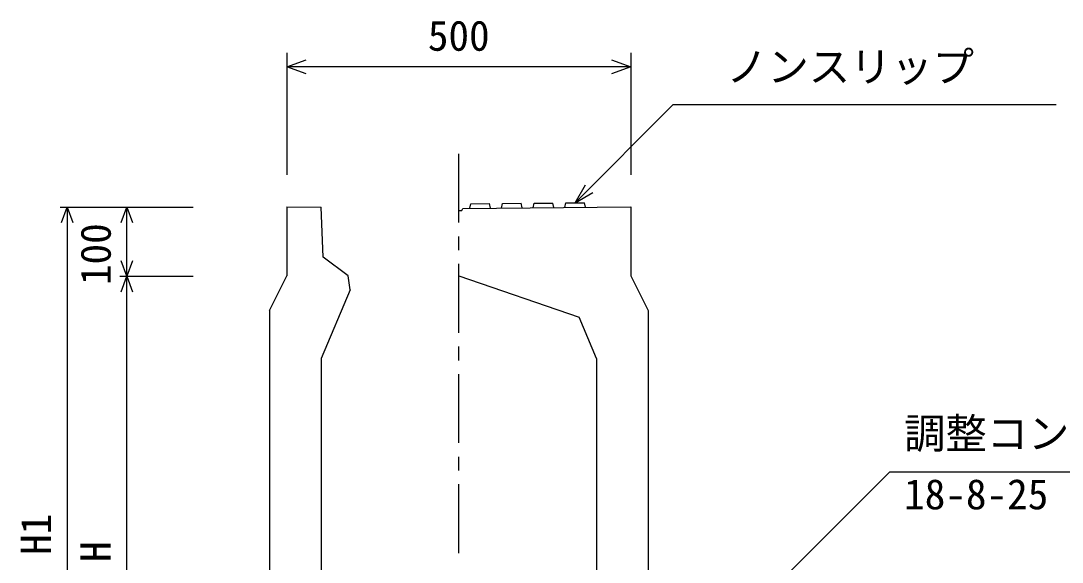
# Model space of a CAD drawing. Units: millimetres, scale not verified. Extents: x -16800 to 16800, y -5940 to 5940.
# Drawn here: x -13200 to -11687, y 3319 to 4104 of the extents above; entities that cross this region are included whole.
import ezdxf
from ezdxf.enums import TextEntityAlignment as Align

# ---------------------------------------------------------------- set-up
doc = ezdxf.new("R2010")
doc.units = ezdxf.units.MM
doc.header["$LTSCALE"] = 20
doc.linetypes.add('CHAIN1', pattern=[8, 5, -1, 1, -1])
for name, color, linetype, lineweight in [('0-0_DIM', 7, 'Continuous', 25), ('0-2_HATCH', 6, 'Continuous', 25), ('0-5_OUTLINE', 3, 'Continuous', 25)]:
    doc.layers.add(name, color=color, linetype=linetype, lineweight=lineweight)
doc.styles.add('ＭＳ ゴシック', font='')
doc.styles.get('ＭＳ ゴシック').set_extended_font_data('MS Gothic')

msp = doc.modelspace()

# ---------------------------------------------------------------- linework, layer by layer
at = {"layer": '0-0_DIM'}
for p, q in [((-12813.27, 4057.84), (-12813.27, 3881.1)), ((-12313.27, 4057.84), (-12313.27, 3881.1)), ((-12313.27, 4037.84), (-12813.27, 4037.84)), ((-12394.32, 3840.32), (-12252.1, 3982.53)), ((-11695.22, 3982.53), (-12252.1, 3982.53)), ((-12394.32, 3840.32), (-12379.32, 3866.3)), ((-12394.32, 3840.32), (-12368.33, 3855.32)), ((-13142.47, 3834.13), (-12949.13, 3834.13)), ((-13132.47, 3834.13), (-13132.47, 2884.13)), ((-13045.8, 3733.63), (-13045.8, 3834.13)), ((-13055.8, 3733.63), (-12949.13, 3733.63)), ((-13045.8, 2934.13), (-13045.8, 3733.63)), ((-12477.9, 2909.13), (-11937.18, 3449.85)), ((-11937.18, 3449.85), (-11286.79, 3449.85))]:
    msp.add_line(p, q, dxfattribs=at)
at = {"layer": '0-0_DIM', "linetype": 'CHAIN1'}
msp.add_line((-12563.26, 3331.59), (-12563.26, 3925.96), dxfattribs=at)
at = {"layer": '0-0_DIM'}
for points in [[(-12785.04, 4027.58), (-12813.23, 4037.84), (-12785.04, 4048.1)], [(-12341.42, 4048.1), (-12313.23, 4037.84), (-12341.42, 4027.58)], [(-13140.68, 3811.58), (-13132.47, 3834.13), (-13124.26, 3811.58)], [(-13054.01, 3811.58), (-13045.8, 3834.13), (-13037.59, 3811.58)], [(-13037.59, 3756.18), (-13045.8, 3733.63), (-13054.01, 3756.18)], [(-13054.01, 3711.08), (-13045.8, 3733.63), (-13037.59, 3711.08)]]:
    msp.add_lwpolyline(points, dxfattribs=at)
at = {"layer": '0-2_HATCH'}
for p, q in [((-12547.27, 3832.29), (-12545.82, 3838.81)), ((-12545.82, 3838.81), (-12518.81, 3839.08)), ((-12517.27, 3832.59), (-12518.81, 3839.08)), ((-12501.27, 3832.75), (-12499.82, 3839.27)), ((-12499.82, 3839.27), (-12472.82, 3839.54)), ((-12471.27, 3833.05), (-12472.82, 3839.54)), ((-12455.27, 3833.21), (-12453.82, 3839.73)), ((-12453.82, 3839.73), (-12426.82, 3840)), ((-12425.27, 3833.51), (-12426.82, 3840)), ((-12409.27, 3833.67), (-12407.82, 3840.19)), ((-12407.82, 3840.19), (-12380.82, 3840.46)), ((-12379.27, 3833.97), (-12380.82, 3840.46))]:
    msp.add_line(p, q, dxfattribs=at)
at = {"layer": '0-5_OUTLINE'}
for p, q in [((-12813.26, 3834.63), (-12763.24, 3834.13)), ((-12813.26, 3834.63), (-12813.26, 3734.13)), ((-12760.24, 3761.26), (-12763.24, 3834.13)), ((-12557.26, 3832.19), (-12313.26, 3834.63)), ((-12724.24, 3734.13), (-12760.24, 3761.26)), ((-12838.26, 3684.13), (-12813.26, 3734.13)), ((-12721.25, 3714.17), (-12724.24, 3734.13)), ((-12563.26, 3734.13), (-12388.48, 3674.13)), ((-12721.25, 3714.17), (-12763.26, 3614.13)), ((-12838.26, 3684.13), (-12838.26, 2884.13)), ((-12288.26, 3684.13), (-12288.26, 2884.13)), ((-12363.26, 3614.13), (-12388.48, 3674.13)), ((-12763.26, 3614.13), (-12763.26, 2884.13)), ((-12363.26, 3614.13), (-12363.26, 2884.13))]:
    msp.add_line(p, q, dxfattribs=at)
for points in [[(-12563.26, 3828.93), (-12558.76, 3828.93), (-12557.26, 3832.19)], [(-12313.26, 3834.63), (-12313.26, 3734.13), (-12288.26, 3684.13)]]:
    msp.add_lwpolyline(points, dxfattribs=at)

# ---------------------------------------------------------------- texts
at = {"layer": '0-0_DIM', "style": 'ＭＳ ゴシック'}
for s, p in [('500', (-12608.27, 4047.84)), ('ノンスリップ', (-12174.8, 4002.71)), ('調整コンクリート', (-11916.25, 3470.37)), ('18-8-25', (-11916.25, 3382.09))]:
    msp.add_text(s, height=43.99, dxfattribs=at).set_placement(p, align=Align.BOTTOM_LEFT)
for s, p in [('100', (-13055.8, 3720.82)), ('H1', (-13142.47, 3329.13)), ('H', (-13055.8, 3318.88))]:
    msp.add_text(s, height=43.99, rotation=90, dxfattribs=at).set_placement(p, align=Align.BOTTOM_LEFT)

doc.saveas('drawing.dxf')
